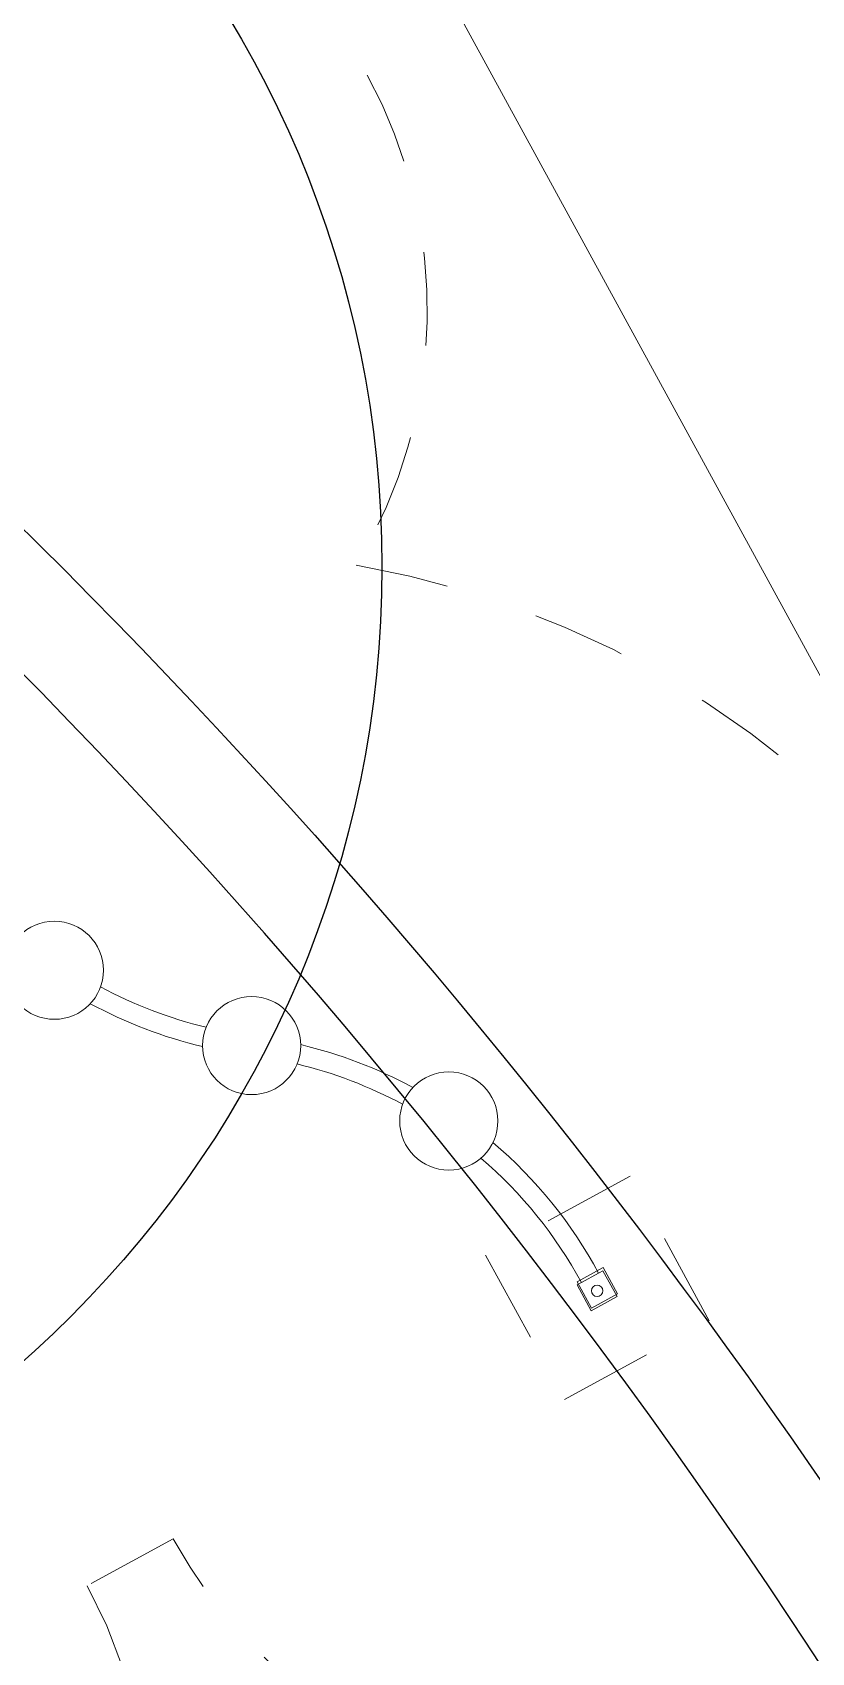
# Model space of a CAD drawing. Extents: x 309418 to 1212698, y 3438380 to 6877191.
# Drawn here: x 606466.678 to 606467.511, y 3438590.532 to 3438592.266 of the extents above; entities that cross this region are included whole.
import ezdxf

# ---------------------------------------------------------------- set-up
doc = ezdxf.new("R2010")
doc.units = 0
doc.header["$MEASUREMENT"] = 0
doc.linetypes.add('XR-LS-HARDSCAPE-LINES$1$HIDDEN2', pattern=[0.1875, 0.125, -0.0625])
doc.layers.add('LA-FLOWERING-TREE', color=221, linetype='Continuous')
doc.layers.add('LA-FURN-PERGOLA-POOL DECK-02', color=32, linetype='Continuous')
for name, color, linetype, lineweight in [('LA-FURN-PG-BASE', 130, 'XR-LS-HARDSCAPE-LINES$1$HIDDEN2', 5), ('LA-FURN-PG-LIMITS', 1, 'Continuous', 5), ('LA-FURN-PG-PLAY EQUIPMENT', 160, 'Continuous', 5), ('LA-FURN-PG-SAFETY ZONE', 2, 'XR-LS-HARDSCAPE-LINES$1$HIDDEN2', 5)]:
    doc.layers.add(name, color=color, linetype=linetype, lineweight=lineweight)

# ---------------------------------------------------------------- blocks, each defined once
blk = doc.blocks.new('A$C21265E05')
for p, q in [((223.75, 119.5), (223.75, 113.5)), ((0, 0), (0, 6))]:
    blk.add_line(p, q)
for points in [[(223.75, 113.5, 0.091491), (175.64, 104.8, 0.091491)], [(149.75, 91.67, 0.064335), (123.48, 69.27, 0.064335)]]:
    blk.add_lwpolyline(points, format="xyb")
for centre in [(160.99, 101.61), (111.88, 59.76), (62.78, 17.9)]:
    blk.add_circle(centre, 15)
for centre, radius, start, end in [((223.27, -21.21), 140.71, 89.8048, 110.8394), ((223.27, -21.21), 140.71, 122.9438, 137.9349), ((0.48, 140.71), 134.71, 303.0859, 317.8102), ((0.48, 140.71), 140.71, 302.9525, 317.9436), ((0.48, 140.71), 134.71, 269.7961, 290.7147), ((0.48, 140.71), 140.71, 269.8048, 290.8481)]:
    blk.add_arc(centre, radius, start, end)
blk = doc.blocks.new('A$C3D0F32DD')
at = {"xscale": -1, "rotation": 270}
blk.add_blockref('A$C21265E05', (0, 0), dxfattribs=at)
blk = doc.blocks.new('A$C3D307452')
blk.add_line((-237.77, 327.36, -140), (-237.77, 327.36, -140))
blk.add_line((-237.77, 327.36, -140), (-237.77, 327.36, -140))
at = {"elevation": -140}
blk.add_lwpolyline([(-233.27, 327.36), (-242.27, 327.36), (-242.27, 318.36), (-233.27, 318.36)], close=True, dxfattribs=at)
blk.add_circle((-237.77, 322.86, -140), 1.75)
at = {"layer": 'LA-FURN-PG-LIMITS', "elevation": -140}
blk.add_lwpolyline([(-712.81, 377.36), (-887.81, 377.36), (-887.81, 127.36), (-1037.81, 127.36), (-1037.81, -672.64), (-612.81, -672.64), (-612.81, -772.64), (-187.81, -772.64), (-187.81, -222.64), (-87.81, -222.64), (-87.81, 477.36), (-712.81, 477.36)], close=True, dxfattribs=at)
at = {"layer": 'LA-FURN-PG-SAFETY ZONE', "elevation": -140}
blk.add_lwpolyline([(-200.76, -623.31), (-200.76, -511.31, 0.135149), (-221.9, -434.53, 0.125265), (-209.73, -386.72), (-209.73, -335.89, 0.316139), (-275.82, -241.82, 0.423001), (-121.33, -91.89), (-121.33, -36.89, 0.267502), (-196.11, 92.89, 0.234014), (-87.81, 324.14, 1.010794), (-387.77, 327.36), (-417.77, 327.36, 0.848277), (-709.79, 375.63), (-779.98, 375.63, 0.414214), (-879.98, 275.63)], format="xyb", dxfattribs=at)
blk.add_blockref('A$C3D0F32DD', (-354.27, 94.61, -140))
blk = doc.blocks.new('PGE-05')
at = {"layer": 'LA-FURN-PG-BASE'}
for p, q in [((3.0037, 4.9495), (3.5072, 4.9495)), ((3.0037, 4.446), (3.0037, 4.9495)), ((3.5072, 4.9495), (3.5072, 4.446)), ((3.301, 4.7433), (3.2099, 4.7433)), ((3.2099, 4.7433), (3.2099, 4.6522)), ((3.2099, 4.6522), (3.2099, 4.7433)), ((3.2099, 4.7433), (3.301, 4.7433)), ((3.301, 4.6522), (3.301, 4.7433)), ((3.301, 4.7433), (3.301, 4.6522)), ((3.2099, 4.6522), (3.301, 4.6522)), ((3.301, 4.6522), (3.2099, 4.6522)), ((3.5072, 4.446), (3.0037, 4.446))]:
    blk.add_line(p, q, dxfattribs=at)
at = {"layer": 'LA-FURN-PG-PLAY EQUIPMENT', "xscale": 0.01, "yscale": 0.01, "zscale": 0.01}
blk.add_blockref('A$C3D307452', (5.6281, 1.4764, 1.4), dxfattribs=at)
blk = doc.blocks.new('tent kids')
at = {"layer": 'LA-FURN-PERGOLA-POOL DECK-02'}
for points in [[(731933.762, 294599.6281, -0.209883), (731928.762, 294599.6281, 0.83868)], [(731933.762, 294594.6281, 0.209883), (731928.762, 294594.6281, -0.83868)]]:
    blk.add_lwpolyline(points, format="xyb", dxfattribs=at)
blk.add_lwpolyline([(731933.5428, 294599.3552, -0.05443), (731933.4891, 294599.4089, -0.182094), (731929.0349, 294599.4089, -0.05443), (731928.9812, 294599.3552, -0.182094), (731928.9812, 294594.901, -0.05443), (731929.0349, 294594.8472, -0.182094), (731933.4891, 294594.8472, -0.05443), (731933.5428, 294594.901, -0.182094)], format="xyb", close=True, dxfattribs=at)

msp = doc.modelspace()

# ---------------------------------------------------------------- linework, layer by layer
at = {"layer": 'LA-FLOWERING-TREE'}
for radius in [3.13344, 2.13344, 1.13344]:
    msp.add_circle((606465.91843, 3438591.69399), radius, dxfattribs=at)

# ---------------------------------------------------------------- block references
at = {"layer": 'LA-FURN-PERGOLA-POOL DECK-02', "xscale": 1.097475299388668, "yscale": 1.097475299388668, "zscale": 1.097475299388668, "rotation": 321.6764723266944}
for p in [(-224207.36658, 3683060.43261, 0), (-224210.76931, 3683056.12765, 0)]:
    msp.add_blockref('tent kids', p, dxfattribs=at)
at = {"layer": 'LA-FURN-PG-PLAY EQUIPMENT', "xscale": -0.3499999999999999, "yscale": 0.3499999999999999, "zscale": 0.3499999999999999, "rotation": 208.6367031959534}
msp.add_blockref('PGE-05', (606465.49426, 3438591.8194), dxfattribs=at)

doc.saveas('drawing.dxf')
